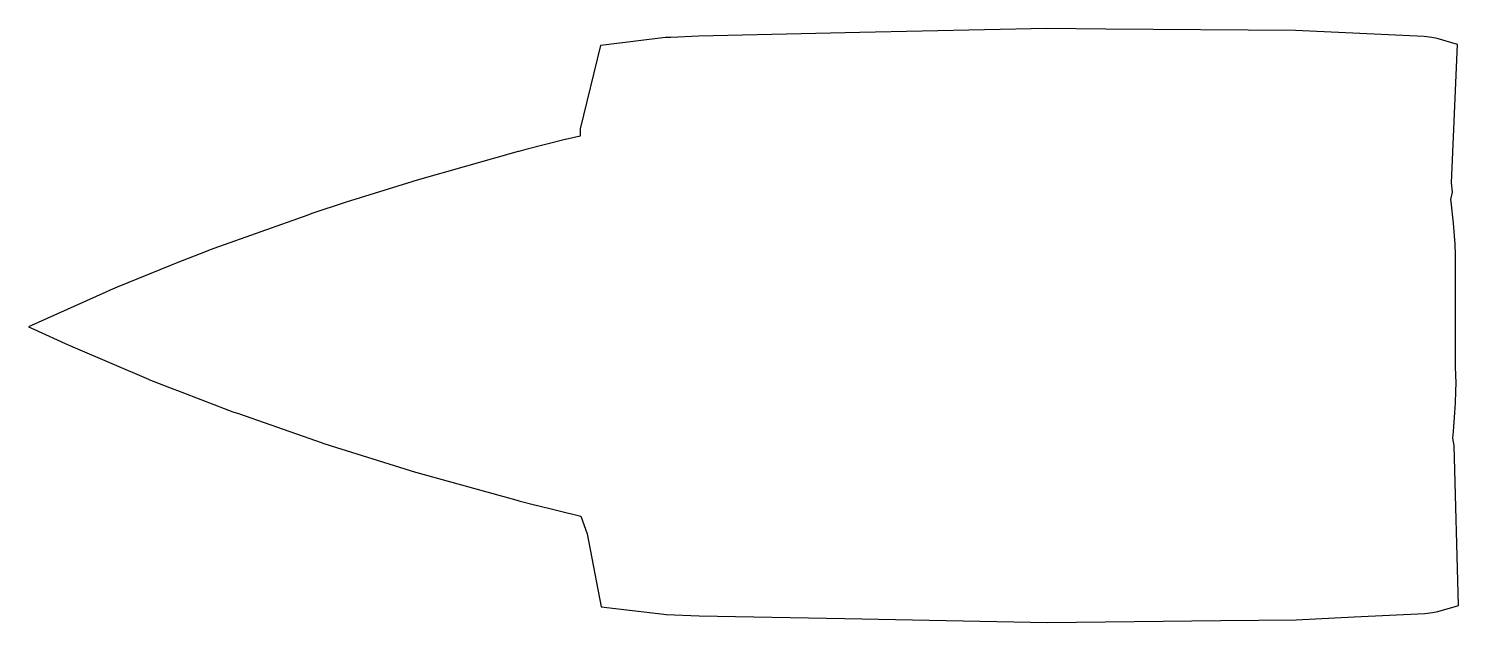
# Model space of a CAD drawing. Header units: metres. Extents: x -88 to 65, y -32 to 32.
import ezdxf

# ---------------------------------------------------------------- set-up
doc = ezdxf.new("R2010")
doc.units = ezdxf.units.M

msp = doc.modelspace()

# ---------------------------------------------------------------- linework, layer by layer
for p, q in [((-19.5461, 30.8079), (-25.8735, 30.0382)), ((-18.9845, 30.8324), (-19.5461, 30.8079)), ((-16.0264, 30.9615), (-18.9845, 30.8324)), ((1.22126, 31.3397), (-16.0264, 30.9615)), ((21.1826, 31.7774), (1.22126, 31.3397)), ((27.4817, 31.7263), (21.1826, 31.7774)), ((47.734, 31.5619), (27.4817, 31.7263)), ((61.4753, 30.9172), (47.734, 31.5619)), ((62.3151, 30.824), (61.4753, 30.9172)), ((62.875, 30.7268), (62.3151, 30.824)), ((65.0665, 30.0879), (62.875, 30.7268)), ((-26.4798, 29.9645), (-28.6367, 21.0484)), ((-25.8735, 30.0382), (-26.4798, 29.9645)), ((64.3948, 15.272), (65.0665, 30.0879)), ((-30.2434, 19.9147), (-34.4492, 18.8353)), ((-30.2345, 19.917), (-30.2434, 19.9147)), ((-28.6648, 20.284), (-30.2345, 19.917)), ((-28.6367, 21.0484), (-28.6648, 20.284)), ((-35.2585, 18.621), (-46.3043, 15.5004)), ((-35.1921, 18.6392), (-35.2585, 18.621)), ((-34.4492, 18.8353), (-35.1921, 18.6392)), ((-46.6283, 15.4018), (-53.6543, 13.2067)), ((-46.4245, 15.4653), (-46.6283, 15.4018)), ((-46.3043, 15.5004), (-46.4245, 15.4653)), ((64.5155, 14.2775), (64.3948, 15.272)), ((64.3501, 13.5175), (64.5155, 14.2775)), ((-53.7573, 13.1728), (-57.2978, 12.0002)), ((-53.6543, 13.2067), (-53.7573, 13.1728)), ((64.3847, 13.2417), (64.3501, 13.5175)), ((64.6253, 10.9642), (64.3847, 13.2417)), ((-57.7448, 11.8425), (-67.7703, 8.25765)), ((-57.2978, 12.0002), (-57.7448, 11.8425)), ((64.7902, 8.71017), (64.6253, 10.9642)), ((-69.224, 7.70351), (-71.1488, 6.9571)), ((-68.0664, 8.14449), (-69.224, 7.70351)), ((-67.7703, 8.25765), (-68.0664, 8.14449)), ((64.8035, 8.46997), (64.7902, 8.71017)), ((64.8346, 7.81549), (64.8035, 8.46997)), ((64.8511, -4.41658), (64.8346, 7.81549)), ((-71.2516, 6.91646), (-78.0985, 4.11706)), ((-71.1488, 6.9571), (-71.2516, 6.91646)), ((-79.3062, 3.59204), (-87.5599, -0.11779)), ((-78.8512, 3.80062), (-79.3062, 3.59204)), ((-78.0985, 4.11706), (-78.8512, 3.80062)), ((-87.5599, -0.11779), (-87.0132, -0.36661)), ((-87.0132, -0.36661), (-83.6658, -1.90768)), ((-83.6658, -1.90768), (-82.8245, -2.25872)), ((-82.8245, -2.25872), (-74.7455, -5.71238)), ((64.8928, -6.10902), (64.8511, -4.41658)), ((-74.7455, -5.71238), (-74.7017, -5.72966)), ((-74.7017, -5.72966), (-72.056, -6.78643)), ((-72.056, -6.78643), (-71.6603, -6.93719)), ((-71.6603, -6.93719), (-65.7323, -9.18755)), ((64.8282, -8.26716), (64.8779, -6.98208)), ((64.8779, -6.98208), (64.8928, -6.10902)), ((64.7707, -9.2735), (64.8282, -8.26716)), ((-65.7323, -9.18755), (-65.1426, -9.39384)), ((-65.1426, -9.39384), (-56.1938, -12.5109)), ((64.6092, -11.3134), (64.7707, -9.2735)), ((64.5388, -12.0253), (64.6092, -11.3134)), ((64.6885, -12.7903), (64.5388, -12.0253)), ((-56.1938, -12.5109), (-56.1195, -12.5352)), ((-56.1195, -12.5352), (-54.5616, -13.046)), ((-54.5616, -13.046), (-54.2192, -13.1523)), ((-54.2192, -13.1523), (-46.2232, -15.6375)), ((65.1474, -29.912), (64.6885, -12.7903)), ((-46.2232, -15.6375), (-46.104, -15.672)), ((-46.104, -15.672), (-35.2825, -18.6962)), ((-35.2825, -18.6962), (-35.2069, -18.7166)), ((-35.2069, -18.7166), (-33.5274, -19.1532)), ((-33.5274, -19.1532), (-33.5039, -19.1591)), ((-33.5039, -19.1591), (-28.5748, -20.3588)), ((-28.5748, -20.3588), (-27.9088, -22.2295)), ((-27.9088, -22.2295), (-26.3989, -30.0355)), ((-26.3989, -30.0355), (-19.7111, -30.8306)), ((62.9577, -30.5567), (64.8125, -30.0106)), ((64.8125, -30.0106), (65.1474, -29.912)), ((-19.7111, -30.8306), (-19.4596, -30.8605)), ((-19.4596, -30.8605), (-15.9428, -31.0043)), ((-15.9428, -31.0043), (-0.39038, -31.3033)), ((-0.39038, -31.3033), (21.2683, -31.7197)), ((21.2683, -31.7197), (39.7591, -31.5198)), ((39.7591, -31.5198), (47.8189, -31.4327)), ((47.8189, -31.4327), (54.0199, -31.1251)), ((54.0199, -31.1251), (61.5553, -30.7512)), ((61.5553, -30.7512), (62.3968, -30.6555)), ((62.3968, -30.6555), (62.9577, -30.5567))]:
    msp.add_line(p, q)

doc.saveas('drawing.dxf')
